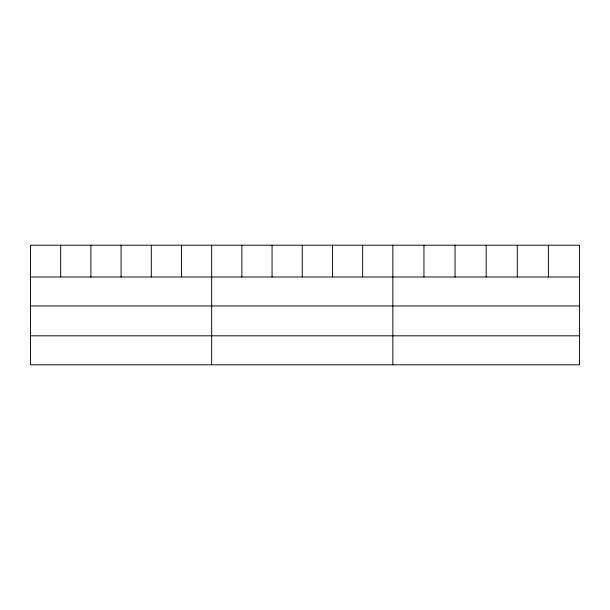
<?xml version="1.0" encoding="UTF-8"?>
<svg xmlns="http://www.w3.org/2000/svg" width="610" height="610" viewBox="0 0 610 610"><rect width="100%" height="100%" fill="white"/><g stroke="black" fill="none" stroke-linecap="round" stroke-linejoin="round"><path stroke-width="0.91" d="M579.5 305.976L579.5 245.205L30.5 245.205L30.5 364.795L579.5 364.795L579.5 305.976L30.5 305.976M30.5 277.001L579.5 277.001M30.5 335.82L579.5 335.82M548.39 245.205L548.39 277.001M517.28 245.205L517.28 277.001M486.17 245.205L486.17 277.001M455.06 245.205L455.06 277.001M423.95 245.205L423.95 277.001M392.84 245.205L392.84 364.795M362.645 245.205L362.645 277.001M332.45 245.205L332.45 277.001M302.255 245.205L302.255 277.001M272.06 245.205L272.06 277.001M241.865 245.205L241.865 277.001M211.67 245.205L211.67 364.795M181.475 245.205L181.475 277.001M151.28 245.205L151.28 277.001M121.085 245.205L121.085 277.001M90.89 245.205L90.89 277.001M60.695 245.205L60.695 277.001"/></g></svg>
